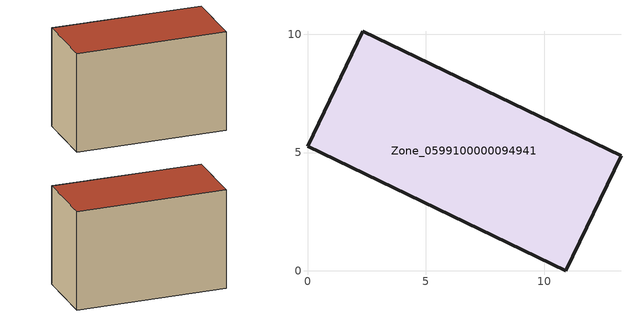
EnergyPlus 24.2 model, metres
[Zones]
Zone_0599100000094941
 floor ground (C_G): 0,5.26 2.34,10.13 13.25,4.87 10.91,0 z4.7
 wall outside (C_F): 2.34,10.13 0,5.26 10.91,0 13.25,4.87 2.34,10.13 z4.7:12.78
 roof outside (C_R): 10.91,0 13.25,4.87 2.34,10.13 0,5.26 z12.78
[BUILDING]
Pand.0599100000094941: North Axis=0; Terrain=City; Loads Convergence Tolerance Value=0.04; Temperature Convergence Tolerance Value=0.4; Solar Distribution=FullExterior; Maximum Number of Warmup Days=25; Minimum Number of Warmup Days=1
[Site:Location]
Rotterdam.The.Hague.AP_ZH_NLD Design_Conditions: Latitude=51.96; Longitude=4.45; Time Zone=1; Elevation=-4.5
[SITE:GROUNDTEMPERATURE:BUILDINGSURFACE]
18, 18, 18, 18, 18, 18, 18, 18, 18, 18, 18, 18
[MATERIAL] Thermal Absorptance=0.9; Solar Absorptance=0.7; Visible Absorptance=0.7
Name | Roughness | Thickness | Conductivity | Density | Specific Heat
G.TI.1992-2005 | MediumSmooth | 0.15 | 0.06 | 540 | 1210
F.TI.1992-2005 | Rough | 0.3 | 0.12 | 1920 | 840
R.TI.1992-2005 | MediumRough | 0.2 | 0.08 | 1500 | 1000
[CONSTRUCTION]
C_G: G.TI.1992-2005
C_F: F.TI.1992-2005
C_R: R.TI.1992-2005
[ZONE]
Zone_0599100000094941: Type=1; Multiplier=1; Ceiling Height=Autocalculate; Volume=Autocalculate; Floor Area=autocalculate; Part of Total Floor Area=Yes
[ZONEINFILTRATION:DESIGNFLOWRATE]
Infil_Zone_0599100000094941: Zone or ZoneList or Space or SpaceList=Zone_0599100000094941; Schedule=AlwaysOn; Design Flow Rate Calculation Method=Flow/Area; Flow Rate per Floor Area=0.0015; Constant Term Coefficient=1; Temperature Term Coefficient=0; Velocity Term Coefficient=0; Velocity Squared Term Coefficient=0
[HVACTEMPLATE:ZONE:IDEALLOADSAIRSYSTEM]
Zone_0599100000094941: Maximum Heating Supply Air Temperature=50; Minimum Cooling Supply Air Temperature=13; Maximum Heating Supply Air Humidity Ratio=0.0156; Minimum Cooling Supply Air Humidity Ratio=0.0077; Heating Limit=NoLimit; Cooling Limit=NoLimit; Dehumidification Control Type=ConstantSensibleHeatRatio; Cooling Sensible Heat Ratio=0.7; Dehumidification Setpoint=60; Humidification Control Type=None; Humidification Setpoint=30; Outdoor Air Method=None; Outdoor Air Flow Rate per Person=0.00944; Outdoor Air Flow Rate per Zone Floor Area=0; Outdoor Air Flow Rate per Zone=0; Demand Controlled Ventilation Type=None; Outdoor Air Economizer Type=NoEconomizer; Heat Recovery Type=None; Sensible Heat Recovery Effectiveness=0.7; Latent Heat Recovery Effectiveness=0.65
[ZONECONTROL:THERMOSTAT]
ThermostatControl_Zone_0599100000094941: Zone or ZoneList=Zone_0599100000094941; Control Type Schedule=DualSetpointControlType; Control 1=Thermostat_Zone_0599100000094941; Temperature Difference Between Cutout And Setpoint=0
[THERMOSTATSETPOINT:DUALSETPOINT]
Thermostat_Zone_0599100000094941: Heating Setpoint Temperature Schedule=HeatingSetpoint_Zone_0599100000094941; Cooling Setpoint Temperature Schedule=CoolingSetpoint_Zone_0599100000094941
[SCHEDULE:COMPACT]
HeatingSetpoint_Zone_0599100000094941: Through: 12/31, For: AllDays, Until: 24:00, 21
CoolingSetpoint_Zone_0599100000094941: Through: 12/31, For: AllDays, Until: 24:00, 24
DualSetpointControlType: Through: 12/31, For: AllDays, Until: 24:00, 4
AlwaysOn: Through: 12/31, For: AllDays, Until: 24:00, 1
